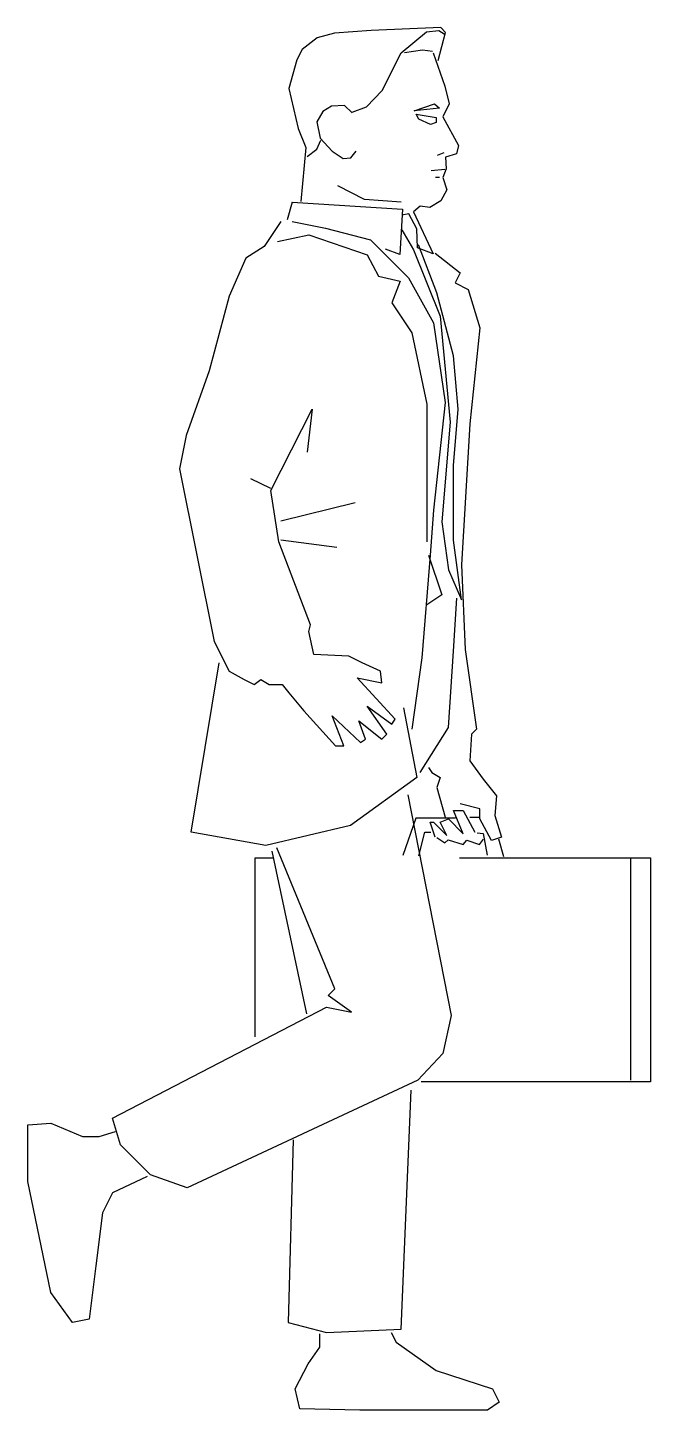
# Model space of a CAD drawing. Header units: millimetres. Extents: x -1628.63 to -1627.78, y 1853.75 to 1855.63.
import ezdxf

# ---------------------------------------------------------------- set-up
doc = ezdxf.new("R2010")
doc.units = ezdxf.units.MM
doc.header["$LTSCALE"] = 10
doc.layers.add('Humanos', color=2, linetype='Continuous')

msp = doc.modelspace()

# ---------------------------------------------------------------- linework, layer by layer
at = {"layer": 'Humanos'}
for p, q in [((-1628.2686, 1855.3913), (-1628.2751, 1855.3673)), ((-1628.2977, 1855.0013), (-1628.3248, 1855.0148)), ((-1628.1825, 1854.9821), (-1628.2837, 1854.9569)), ((-1628.2837, 1854.9316), (-1628.2078, 1854.9215)), ((-1628.1, 1854.5529), (-1628.1176, 1854.5019)), ((-1628.046, 1854.5529), (-1628.1, 1854.5529)), ((-1628.0125, 1854.5535), (-1628.0267, 1854.5535)), ((-1628.096, 1854.5013), (-1628.088, 1854.5336)), ((-1628.088, 1854.5336), (-1628.0795, 1854.5336)), ((-1628.0165, 1854.5325), (-1628.0085, 1854.5319)), ((-1628.0085, 1854.5319), (-1628.0028, 1854.5024)), ((-1627.9875, 1854.5246), (-1627.9807, 1854.5007)), ((-1628.2963, 1854.5078), (-1628.2488, 1854.2864)), ((-1627.8079, 1854.4988), (-1627.8079, 1854.196))]:
    msp.add_line(p, q, dxfattribs=at)
for points in [[(-1628.0698, 1855.5844), (-1628.0596, 1855.6224), (-1628.0661, 1855.6289), (-1628.1608, 1855.6252), (-1628.211, 1855.6215), (-1628.2342, 1855.615), (-1628.2547, 1855.5992), (-1628.2621, 1855.5853), (-1628.2732, 1855.5463), (-1628.2602, 1855.4916), (-1628.25, 1855.4656), (-1628.2565, 1855.3923)], [(-1628.1868, 1855.5138), (-1628.1673, 1855.5213), (-1628.146, 1855.5435), (-1628.12, 1855.5946), (-1628.0856, 1855.6233), (-1628.0689, 1855.6252), (-1628.0614, 1855.6206)], [(-1628.0763, 1855.5946), (-1628.0605, 1855.5491), (-1628.0549, 1855.525), (-1628.0633, 1855.5073), (-1628.0419, 1855.4684), (-1628.0447, 1855.4572), (-1628.0596, 1855.4526), (-1628.0587, 1855.4368), (-1628.0633, 1855.4247), (-1628.0577, 1855.408), (-1628.0661, 1855.3932), (-1628.081, 1855.3839), (-1628.094, 1855.3858), (-1628.1032, 1855.3783), (-1628.0763, 1855.3208), (-1628.0977, 1855.3291), (-1628.0986, 1855.3551), (-1628.1097, 1855.3755), (-1628.119, 1855.3737)], [(-1628.0772, 1855.5964), (-1628.0912, 1855.5983), (-1628.1153, 1855.5946)], [(-1628.1868, 1855.5129), (-1628.1971, 1855.5231), (-1628.2147, 1855.5222), (-1628.2268, 1855.5148), (-1628.2351, 1855.5008), (-1628.2305, 1855.4786), (-1628.2138, 1855.4609), (-1628.1989, 1855.4507), (-1628.1887, 1855.4516), (-1628.1813, 1855.4609)], [(-1628.2482, 1855.4535), (-1628.2351, 1855.4637), (-1628.2296, 1855.4758)], [(-1628.0707, 1855.4554), (-1628.0614, 1855.4591)], [(-1628.0605, 1855.4359), (-1628.0791, 1855.434)], [(-1628.0679, 1855.4247), (-1628.0735, 1855.4247)], [(-1628.12, 1855.3913), (-1628.1701, 1855.395), (-1628.2064, 1855.4136)], [(-1628.2686, 1855.3913), (-1628.1181, 1855.382), (-1628.1218, 1855.3199), (-1628.1413, 1855.3273)], [(-1628.2841, 1855.365), (-1628.3067, 1855.3311), (-1628.3316, 1855.3153), (-1628.3542, 1855.2633), (-1628.3813, 1855.1617), (-1628.413, 1855.0736), (-1628.422, 1855.0284), (-1628.3746, 1854.7934), (-1628.3542, 1854.7528), (-1628.3339, 1854.7415), (-1628.3203, 1854.7347), (-1628.3112, 1854.7415), (-1628.2999, 1854.7347), (-1628.2819, 1854.7347), (-1628.2728, 1854.7234), (-1628.2525, 1854.6986), (-1628.2095, 1854.6511), (-1628.1982, 1854.6511), (-1628.214, 1854.6918), (-1628.1756, 1854.6556), (-1628.1688, 1854.6602), (-1628.1778, 1854.685), (-1628.1462, 1854.6602), (-1628.1394, 1854.6669), (-1628.1665, 1854.7053), (-1628.1326, 1854.6805), (-1628.1281, 1854.6873), (-1628.1801, 1854.7437), (-1628.1462, 1854.737), (-1628.1484, 1854.7528), (-1628.1733, 1854.7641), (-1628.1914, 1854.7731), (-1628.2389, 1854.7754), (-1628.2457, 1854.807), (-1628.2434, 1854.816), (-1628.2864, 1854.929), (-1628.2977, 1854.999), (-1628.2412, 1855.1097), (-1628.2479, 1855.051)], [(-1628.2683, 1855.365), (-1628.2231, 1855.356), (-1628.162, 1855.3402), (-1628.11, 1855.2882), (-1628.0761, 1855.2272), (-1628.0603, 1855.1188), (-1628.0761, 1854.9719), (-1628.0806, 1854.9109), (-1628.0919, 1854.7709), (-1628.1055, 1854.6737)], [(-1628.1191, 1855.3537), (-1628.1032, 1855.3266), (-1628.0671, 1855.2362), (-1628.0535, 1855.0917), (-1628.0648, 1854.9561), (-1628.0557, 1854.8906), (-1628.0377, 1854.8499), (-1628.049, 1854.9313), (-1628.049, 1855.0329), (-1628.0422, 1855.1097), (-1628.049, 1855.182), (-1628.0716, 1855.2679), (-1628.0964, 1855.3334)], [(-1628.2886, 1855.3379), (-1628.2457, 1855.3469), (-1628.1665, 1855.3198), (-1628.1507, 1855.2905), (-1628.1213, 1855.2837), (-1628.1326, 1855.2543), (-1628.1055, 1855.2136), (-1628.0851, 1855.1165), (-1628.0851, 1854.929)], [(-1628.0738, 1855.3221), (-1628.0399, 1855.295), (-1628.0467, 1855.2814), (-1628.0286, 1855.2724), (-1628.0128, 1855.2204), (-1628.0264, 1855.0894), (-1628.0377, 1854.8974), (-1628.0331, 1854.7821), (-1628.0173, 1854.6737), (-1628.0241, 1854.6669), (-1628.0264, 1854.6308), (-1628.0083, 1854.6059), (-1627.9902, 1854.5833), (-1627.9924, 1854.5562), (-1627.9834, 1854.5269), (-1627.997, 1854.5223), (-1628.0128, 1854.5517), (-1628.0128, 1854.5653), (-1628.0399, 1854.572)], [(-1628.0829, 1854.9109), (-1628.0648, 1854.8567), (-1628.0851, 1854.8431)], [(-1628.0942, 1854.615), (-1628.0557, 1854.676), (-1628.049, 1854.7799), (-1628.0444, 1854.8522)], [(-1628.1168, 1854.7031), (-1628.0987, 1854.6082), (-1628.1891, 1854.5427), (-1628.3045, 1854.5156), (-1628.4062, 1854.5336), (-1628.3678, 1854.7641)], [(-1628.0829, 1854.6217), (-1628.0784, 1854.615), (-1628.0671, 1854.6082), (-1628.0716, 1854.5946), (-1628.0603, 1854.554)], [(-1628.1109, 1854.5846), (-1628.0521, 1854.2841), (-1628.0634, 1854.2322), (-1628.0973, 1854.196), (-1628.4116, 1854.0492), (-1628.4613, 1854.0673), (-1628.502, 1854.1079), (-1628.5133, 1854.1441), (-1628.2216, 1854.2954), (-1628.1877, 1854.2887), (-1628.2194, 1854.3113), (-1628.2103, 1854.3203), (-1628.2895, 1854.5123)], [(-1628.0738, 1854.5269), (-1628.0806, 1854.5472), (-1628.0761, 1854.5472), (-1628.058, 1854.5291), (-1628.0671, 1854.5472), (-1628.0557, 1854.5517), (-1628.0354, 1854.5314), (-1628.049, 1854.563), (-1628.0354, 1854.563), (-1628.0196, 1854.5336)], [(-1628.0716, 1854.5263), (-1628.0608, 1854.5189), (-1628.0562, 1854.5234), (-1628.0358, 1854.5166), (-1628.0307, 1854.5229), (-1628.0136, 1854.5166), (-1628.0079, 1854.524)], [(-1628.3189, 1854.2548), (-1628.3189, 1854.4988), (-1628.294, 1854.4988)], [(-1628.0408, 1854.4988), (-1627.7807, 1854.4988), (-1627.7807, 1854.1938), (-1628.0928, 1854.1938)], [(-1628.2669, 1854.1147), (-1628.2737, 1853.8662), (-1628.2216, 1853.8526), (-1628.1199, 1853.8572), (-1628.1063, 1854.1825)], [(-1628.4658, 1854.065), (-1628.5133, 1854.0424), (-1628.5269, 1854.0153), (-1628.5359, 1853.943), (-1628.545, 1853.8707), (-1628.5676, 1853.8662), (-1628.597, 1853.9069), (-1628.6286, 1854.0582), (-1628.6286, 1854.135), (-1628.597, 1854.1373), (-1628.554, 1854.1192), (-1628.5314, 1854.1192), (-1628.5088, 1854.126)], [(-1628.1335, 1853.8526), (-1628.1267, 1853.8391), (-1628.0724, 1853.8007), (-1627.9955, 1853.7758), (-1627.9865, 1853.7578), (-1628.0023, 1853.7465), (-1628.1764, 1853.7465), (-1628.2578, 1853.7487), (-1628.2646, 1853.7758), (-1628.2465, 1853.8097), (-1628.2307, 1853.8323), (-1628.2307, 1853.8504)]]:
    msp.add_lwpolyline(points, dxfattribs=at)
for points in [[(-1628.1023, 1855.5157), (-1628.0745, 1855.525), (-1628.0679, 1855.5194)], [(-1628.0995, 1855.511), (-1628.0726, 1855.5064), (-1628.0726, 1855.4999), (-1628.08, 1855.4971), (-1628.0958, 1855.5045)]]:
    msp.add_lwpolyline(points, close=True, dxfattribs=at)

doc.saveas('drawing.dxf')
